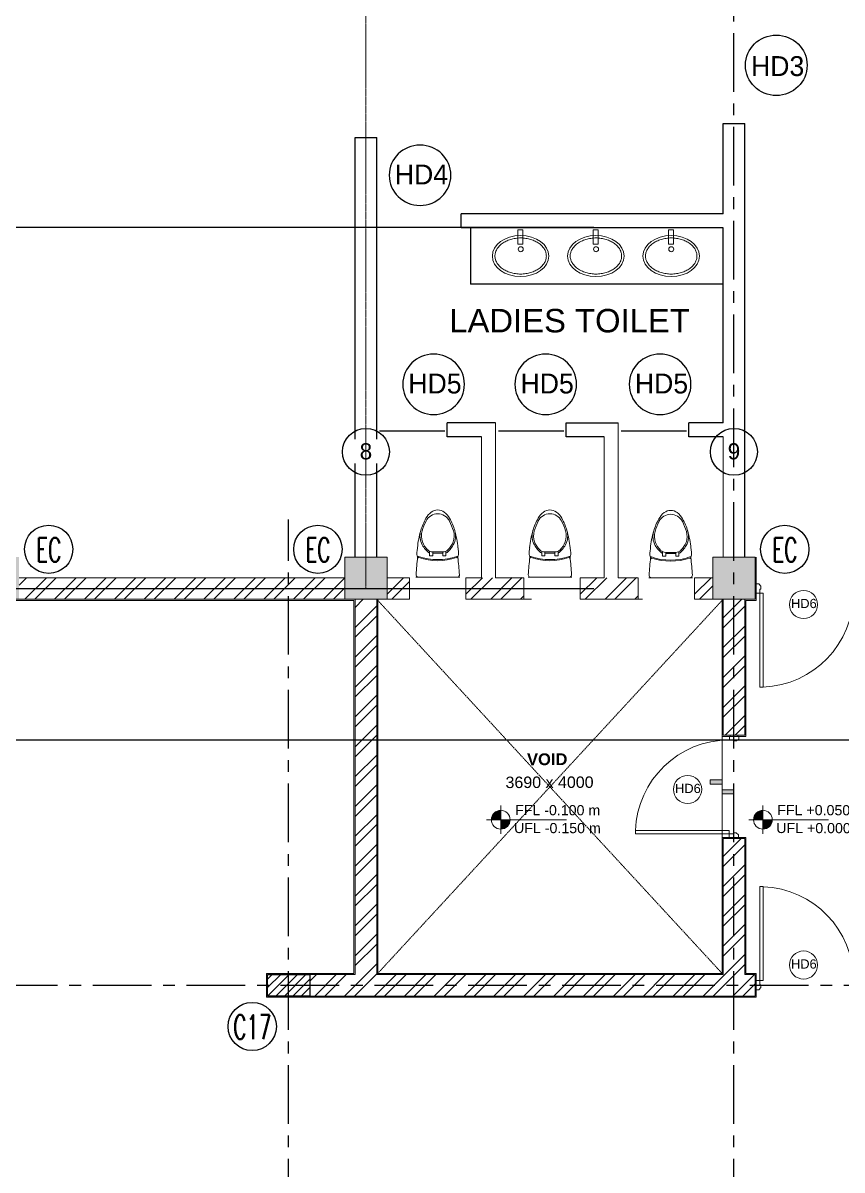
# Model space of a CAD drawing. Header units: millimetres. Extents: x 2659630 to 6742168, y -2425387 to -732288.
# Drawn here: x 2790807 to 2799532, y -1097139 to -1084912 of the extents above; entities that cross this region are included whole.
import ezdxf
from ezdxf.enums import TextEntityAlignment as Align

# ---------------------------------------------------------------- set-up
doc = ezdxf.new("R2010")
doc.units = ezdxf.units.MM
for name, pattern in [('CENTER', [2, 1.25, -0.25, 0.25, -0.25]), ('Grid Line', [22.225, 12.7, -3.175, 3.175, -3.175]), ('Overhead', [3.96875, 2.38125, -1.5875])]:
    doc.linetypes.add(name, pattern=pattern)
for name, color, linetype, lineweight in [('A-ANNO-DIMS', 211, 'Continuous', 9), ('A-ANNO-NOTE', 131, 'Continuous', 9), ('A-AREA-IDEN', 2, 'Continuous', 9), ('A-DETL-THIN', 151, 'Continuous', 18), ('A-DOOR', 31, 'Continuous', 18), ('A-DOOR-FRAM', 31, 'Continuous', 18), ('A-DOOR-IDEN', 31, 'Continuous', 9), ('A-FLOR', 192, 'Continuous', 18), ('A-FLOR-OVHD', 1, 'Overhead', 18), ('A-furniture', 37, 'Continuous', 0), ('A-GENM', 13, 'Continuous', 18), ('A-hatch', 253, 'Continuous', 0), ('A-PLASTER', 50, 'Continuous', 0), ('A-RCC', 2, 'Continuous', 0), ('A-WALL', 113, 'Continuous', 9), ('A-WALL-PATT', 111, 'Continuous', 0), ('G-ANNO-DIMS', 111, 'Continuous', 9), ('S-GRID', 1, 'Continuous', 9)]:
    doc.layers.add(name, color=color, linetype=linetype, lineweight=lineweight)
for name, color, linetype in [('A-LINE 08', 8, 'Continuous'), ('S-COLUMN', 1, 'Continuous'), ('S-COLUMN CIRCLE', 9, 'Continuous'), ('S-COLUMN HATCH', 8, 'Continuous'), ('S-COLUMN NO', 2, 'Continuous'), ('S-GRIDE LINE', 8, 'CENTER')]:
    doc.layers.add(name, color=color, linetype=linetype)
doc.layers.get('A-ANNO-DIMS').off()
doc.styles.add('Arial', font='arial.ttf', dxfattribs={"height": 123})
doc.styles.add('Arial_1', font='arial.ttf', dxfattribs={"height": 98.353293})
doc.styles.add('Arial_2', font='arial.ttf', dxfattribs={"height": 121.981135})
doc.styles.add('Arial_5', font='arial.ttf', dxfattribs={"height": 108.188623})
doc.styles.add('Arial_B', font='arialbd.ttf', dxfattribs={"height": 125.853552})
doc.styles.add('ROMANS', font='r.shx', dxfattribs={"width": 0.7})
doc.styles.add('style1', font='handlet.shx')
pattern_1 = [(45, (2608280.4, -1264690.88), (-159.09903, 159.09903), []), (45, (2608386.46, -1264690.88), (-159.09903, 159.09903), [])]

# ---------------------------------------------------------------- blocks, each defined once
blk = doc.blocks.new('ghfgh')
at = {"layer": 'A-furniture'}
for p, q in [((-3233828, 36910), (-3233828, 36856)), ((-3233673, 36910), (-3233828, 36910)), ((-3233828, 36856), (-3233673, 36856)), ((-3233673, 36856), (-3233673, 36910))]:
    blk.add_line(p, q, dxfattribs=at)
blk.add_circle((-3233620, 36887), 26.8, dxfattribs=at)
blk.add_ellipse((-3233547, 36886), major_axis=(0, 301), ratio=0.727273, dxfattribs=at)
for points in [[(-3233547, 37160), (-3233559, 37160), (-3233583, 37157), (-3233618, 37143), (-3233651, 37118), (-3233681, 37085), (-3233706, 37043), (-3233725, 36995), (-3233737, 36942), (-3233741, 36887), (-3233737, 36831), (-3233725, 36778), (-3233706, 36730), (-3233681, 36688), (-3233651, 36655), (-3233618, 36630), (-3233583, 36616), (-3233559, 36612), (-3233547, 36612)], [(-3233547, 36612), (-3233535, 36612), (-3233512, 36616), (-3233477, 36630), (-3233443, 36655), (-3233414, 36688), (-3233389, 36730), (-3233370, 36778), (-3233358, 36831), (-3233354, 36886), (-3233358, 36942), (-3233370, 36995), (-3233389, 37043), (-3233413, 37085), (-3233443, 37118), (-3233477, 37143), (-3233512, 37157), (-3233535, 37160), (-3233547, 37160)]]:
    blk.add_open_spline(points, degree=3, dxfattribs=at)
blk = doc.blocks.new('hjhgkhjjkhk')
at = {"layer": 'A-furniture', "linetype": 'ByBlock'}
for p, q in [((-3239410, 38907, -500), (-3238943, 38907, -500)), ((-3239263, 38679, -500), (-3239230, 38679, -500)), ((-3239263, 38630, -500), (-3239263, 38679, -500)), ((-3239230, 38679, -500), (-3239230, 38637, -500)), ((-3239123, 38651, -500), (-3239230, 38651, -500)), ((-3239123, 38679, -500), (-3239090, 38679, -500)), ((-3239123, 38637, -500), (-3239123, 38679, -500)), ((-3239090, 38679, -500), (-3239090, 38630, -500)), ((-3239231, 38637, -500), (-3239122, 38637, -500))]:
    blk.add_line(p, q, dxfattribs=at)
for centre, radius, start, end in [((-3239382, 38882, -500), 25.6, 103.2172, 184.3205), ((-3238971, 38882, -500), 25.6, 355.6795, 76.7816), ((-3234363, 39215, -500), 5055, 183.7972, 185.9339), ((-3243990, 39215, -500), 5055, 354.0661, 356.2028), ((-3239285, 38652, -500), 114, 159.1995, 186.5683), ((-3234351, 39220, -500), 5080, 186.5683, 187.0896), ((-3239383, 38693, -500), 7.92, 185.9341, 288.7781), ((-3239379, 38706, -500), 7.92, 185.267, 288.2867), ((-3239176, 38085, -500), 635, 71.2219, 108.7781), ((-3239176, 38092, -500), 639, 71.7134, 108.2867), ((-3239125, 38450, -500), 244, 124.5259, 152.5265), ((-3239228, 38450, -500), 244, 27.4735, 55.4741), ((-3238974, 38706, -500), 7.92, 251.7135, 354.733), ((-3238970, 38693, -500), 7.92, 251.2221, 354.0659), ((-3239068, 38652, -500), 114, 353.4317, 20.8005), ((-3244002, 39220, -500), 5080, 352.9104, 353.4317), ((-3238431, 38682, -500), 965, 185.2831, 196.4207), ((-3239160, 38466, -500), 206, 151.8794, 195.9425), ((-3239160, 38466, -500), 191, 160.1349, 195.9191), ((-3239125, 38450, -500), 229, 133.9968, 159.4423), ((-3239231, 38561, -500), 76.2, 90, 133.9968), ((-3239122, 38561, -500), 76.2, 46.0032, 90), ((-3239228, 38450, -500), 229, 20.5577, 46.0032), ((-3239193, 38466, -500), 191, 344.0809, 19.8651), ((-3239193, 38466, -500), 206, 344.0575, 28.1207), ((-3239921, 38682, -500), 965, 343.5793, 354.7169), ((-3238749, 38591, -500), 635, 196.5593, 209.3999), ((-3238749, 38591, -500), 620, 196.5666, 207.1313), ((-3239604, 38591, -500), 620, 332.8687, 343.4334), ((-3239604, 38591, -500), 635, 330.6001, 343.4407), ((-3239114, 38385, -500), 216, 209.3045, 232.3768), ((-3239176, 38371, -500), 140, 207.1313, 332.8687), ((-3239239, 38385, -500), 216, 307.6232, 330.6955), ((-3239176, 38301, -500), 111, 231.6356, 270), ((-3239176, 38301, -500), 111, 270, 308.3644)]:
    blk.add_arc(centre, radius, start, end, dxfattribs=at)
blk = doc.blocks.new('Grid - M_Grid Head - Circle_02-314212-GROUND FLOOR PLAN_01')
at = {"layer": 'A-LINE 08'}
blk.add_circle((0, 0), 5, dxfattribs=at)
blk = doc.blocks.new('Spot Elevations - M_Spot Elevation - Target Filled-23738-GROUND FLOOR PLAN-01')
at = {"layer": 'G-ANNO-DIMS'}
h = blk.add_hatch(color=256, dxfattribs=at)
edge = h.paths.add_edge_path(flags=0)
edge.add_line((0, 0), (-2, 0))
edge.add_arc((0, 0), 2, 90, 180, ccw=False)
edge.add_line((0, 2), (0, 0))
h = blk.add_hatch(color=256, dxfattribs=at)
edge = h.paths.add_edge_path(flags=0)
edge.add_line((0, 0), (2, 0))
edge.add_arc((0, 0), 2, 270, 360, ccw=False)
edge.add_line((0, -2), (0, 0))
for p, q in [((0, -3), (0, 3)), ((-3, 0), (14, 0))]:
    blk.add_line(p, q, dxfattribs=at)
blk.add_circle((0, 0), 2, dxfattribs=at)
blk = doc.blocks.new('tile drop symbol - tile drop symbol-5199723-GROUND FLOOR PLAN-01')
at = {"layer": 'A-ANNO-NOTE'}
h = blk.add_hatch(color=256, dxfattribs=at)
h.paths.add_polyline_path([(-0.61, 2.5), (-0.61, 0), (-1.47, 0), (-1.47, 2.5)], flags=0)
h.paths.add_polyline_path([(0.61, -2.5), (0.61, 0), (1.47, 0), (1.47, -2.5)], flags=0)
for p, q in [((-0.61, 2.5), (-1.47, 2.5)), ((-1.47, 2.5), (-1.47, 0)), ((-0.61, 0), (-0.61, 2.5)), ((-1.47, 0), (1.47, 0)), ((-1.47, 0), (-0.61, 0)), ((1.47, 0), (0.61, 0)), ((0.61, 0), (0.61, -2.5)), ((1.47, -2.5), (1.47, 0)), ((0.61, -2.5), (1.47, -2.5))]:
    blk.add_line(p, q, dxfattribs=at)
blk = doc.blocks.new('A$C2D2C472C')
at = {"layer": 'A-WALL-PATT'}
h = blk.add_hatch(dxfattribs=at)
h.set_pattern_fill('ANSI37', color=256, scale=600, style=0)
h.set_pattern_definition([(45, (-102930.5, -114895.04), (-53.03301, 53.03301), []), (135, (-102930.5, -114895.04), (-53.03301, -53.03301), [])])
edge = h.paths.add_edge_path()
edge.add_line((945, 1920), (945, 2190))
edge.add_arc((910, 2190), 35, 359.9997, 449.9997)
edge.add_line((910, 2225), (207, 2225))
edge.add_arc((206, 2190), 34.8, 89.6479, 180.3515)
edge.add_line((172, 2190), (172, 990))
edge.add_arc((206, 990), 34.9, 179.8778, 270.1222)
edge.add_line((207, 955), (480, 955))
edge.add_line((480, 955), (480, 840))
edge.add_line((480, 840), (207, 840))
edge.add_arc((206, 990), 150, 192.8759, 270.0054, ccw=False)
edge.add_line((60, 956), (60, 2190))
edge.add_arc((204, 2196), 144, 89.0594, 182.2702, ccw=False)
edge.add_arc((117, -14981489), 14983828, 89.9969678, 89.9996576, ccw=False)
edge.add_arc((910, 2190), 150, 45.0021, 89.9973, ccw=False)
edge.add_arc((910, 2190), 150, -0.0027, 45.0021, ccw=False)
edge.add_line((1060, 2190), (1060, 1920))
edge.add_line((1060, 1920), (945, 1920))
at = {"layer": 'A-DETL-THIN'}
for p, q in [((480, 1920), (480, 1470)), ((710, 1920), (480, 1920))]:
    blk.add_line(p, q, dxfattribs=at)
at = {"layer": 'A-FLOR-OVHD'}
blk.add_lwpolyline([(1060, 1920, 0.457355), (890, 2120), (450, 2120, 0.414214), (280, 1950), (280, 1010, 0.414214), (450, 840), (480, 840), (480, 1920), (1060, 1920)], format="xyb", close=True, dxfattribs=at)
at = {"layer": 'A-GENM'}
for centre, start, end in [((207, 2190, 0), 89.9997, 179.9997), ((207, 990, 0), 179.9997, 192.8569), ((207, 990, 0), 192.8569, 205.714), ((207, 990, 0), 205.714, 218.5711), ((207, 990, 0), 218.5711, 231.4283), ((207, 990, 0), 231.4283, 244.2854), ((207, 990, 0), 244.2854, 269.9997)]:
    blk.add_arc(centre, 170, start, end, dxfattribs=at)
at = {"layer": 'A-PLASTER'}
for p, q in [((910, 2360, 0), (207, 2360, 0)), ((37, 2190, 0), (37, 990, 0)), ((1080, 1920), (1080, 2190, 0)), ((207, 820, 0), (480, 820, 0))]:
    blk.add_line(p, q, dxfattribs=at)
for centre, start, end in [((207, 2190, 0), 90, 180), ((910, 2190, 0), 359.9997, 89.9997), ((207, 990, 0), 180, 192.8571), ((207, 990, 0), 192.8571, 205.7143), ((207, 990, 0), 205.7143, 218.5714), ((207, 990, 0), 218.5714, 231.4286), ((207, 990, 0), 231.4286, 244.2857), ((207, 990, 0), 244.2857, 270)]:
    blk.add_arc(centre, 170, start, end, dxfattribs=at)
at = {"layer": 'A-WALL'}
blk.add_lwpolyline([(945, 1920), (945, 2190, 0.414213), (910, 2225), (207, 2225, 0.417815), (172, 2190), (172, 990, 0.415463), (207, 955), (480, 955), (480, 840), (207, 840, -0.34985), (60, 956), (60, 2190, -0.430724), (207, 2340, -0.000012), (910, 2340, -0.198891), (1016, 2296, -0.198934), (1060, 2190), (1060, 1920)], format="xyb", close=True, dxfattribs=at)
blk = doc.blocks.new('M_Door Tag_Mahindra_2_0mm - M_Door Tag_Mahindra 2-1437518-GROUND FLOOR PLAN-01')
at = {"layer": 'A-DOOR-IDEN'}
blk.add_circle((0, 0), 3, dxfattribs=at)
blk = doc.blocks.new('A$C73F500AF')
at = {"layer": 'A-DOOR'}
blk.add_lwpolyline([(50, 1000), (85, 1000), (85, 0), (50, 0)], close=True, dxfattribs=at)
blk.add_arc((50, 1000), 1000, 272.0058, 0.0695, dxfattribs=at)
at = {"layer": 'A-DOOR-FRAM'}
for p, q in [((1060, 1101), (1040, 1076)), ((1088, 1101), (1060, 1101)), ((1088, 1091), (1088, 1101)), ((0, 1090), (12, 1090)), ((0, 1010), (0, 1090)), ((12, 1010), (0, 1010)), ((12, 1100), (40, 1100)), ((12, 1090), (12, 1100)), ((12, 1000), (12, 1010)), ((50, 1000), (12, 1000)), ((40, 1100), (60, 1075)), ((60, 1045), (50, 1045)), ((50, 1045), (50, 1000)), ((60, 1075), (60, 1045)), ((1040, 1076), (1040, 1046)), ((1040, 1046), (1050, 1046)), ((1050, 1046), (1050, 1001)), ((1050, 1001), (1088, 1001)), ((1100, 1091), (1088, 1091)), ((1088, 1001), (1088, 1011)), ((1088, 1011), (1100, 1011)), ((1100, 1011), (1100, 1091))]:
    blk.add_line(p, q, dxfattribs=at)

msp = doc.modelspace()

# ---------------------------------------------------------------- hatches: boundary and pattern name
at = {"layer": 'A-hatch', "true_color": 0x939598}
h = msp.add_hatch(color=252, dxfattribs=at)
h.dxf.hatch_style = 1
h.paths.add_polyline_path([(2794685.17, -1076354.8), (2794235.17, -1076354.798), (2794235.167, -1076804.794), (2794685.167, -1076804.796)])
h.paths.add_polyline_path([(2790765.17, -1076354.78), (2790315.17, -1076354.778), (2790315.167, -1076804.774), (2790765.167, -1076804.776)])
h.paths.add_polyline_path([(2786845.17, -1076354.76), (2786395.17, -1076354.757), (2786395.167, -1076804.753), (2786845.167, -1076804.755)])
h.paths.add_polyline_path([(2782925.17, -1076354.739), (2782475.17, -1076354.737), (2782475.167, -1076804.733), (2782925.167, -1076804.735)])
h.paths.add_polyline_path([(2779005.17, -1076354.719), (2778555.17, -1076354.716), (2778555.169, -1076584.716), (2779005.169, -1076584.719)])
h.paths.add_polyline_path([(2775085.17, -1076354.698), (2774635.17, -1076354.696), (2774635.169, -1076584.696), (2775085.169, -1076584.698)])
h.paths.add_polyline_path([(2771465.17, -1076354.679), (2771015.17, -1076354.677), (2771015.169, -1076584.677), (2771465.169, -1076584.679)])
h.paths.add_polyline_path([(2767955.17, -1076354.657), (2767505.17, -1076354.655), (2767505.17, -1076354.659), (2767735.165, -1076584.656), (2767955.169, -1076584.657)])
h.paths.add_polyline_path([(2767505.17, -1076354.659), (2767505.169, -1076584.655), (2767735.165, -1076584.656)])
h.paths.add_polyline_path([(2767735.15, -1080094.656), (2767505.15, -1080094.655), (2767505.148, -1080544.655), (2767735.148, -1080544.656)])
h.paths.add_polyline_path([(2767735.115, -1086864.652), (2767505.115, -1086864.65), (2767505.113, -1087314.65), (2767735.113, -1087314.652)])
h.paths.add_polyline_path([(2767955.094, -1090824.657), (2767735.094, -1090824.656), (2767505.093, -1091054.655), (2767505.093, -1091054.655), (2767955.093, -1091054.657)])
h.paths.add_polyline_path([(2767735.094, -1090824.656), (2767505.094, -1090824.655), (2767505.093, -1091054.655)])
h.paths.add_polyline_path([(2771465.094, -1090824.675), (2771015.094, -1090824.673), (2771015.093, -1091054.673), (2771465.093, -1091054.675)])
h.paths.add_polyline_path([(2775085.094, -1090824.694), (2774635.094, -1090824.692), (2774635.093, -1091054.692), (2775085.093, -1091054.694)])
h.paths.add_polyline_path([(2782925.096, -1090604.735), (2782475.096, -1090604.733), (2782475.093, -1091054.734), (2782925.093, -1091054.736)])
h.paths.add_polyline_path([(2786845.096, -1090604.755), (2786395.096, -1090604.753), (2786395.093, -1091054.753), (2786845.093, -1091054.756)])
h.paths.add_polyline_path([(2790765.096, -1090604.776), (2790315.096, -1090604.774), (2790315.093, -1091054.774), (2790765.093, -1091054.776)])
h.paths.add_polyline_path([(2794685.096, -1090604.796), (2794235.096, -1090604.794), (2794235.093, -1091054.794), (2794685.093, -1091054.796)])
h.paths.add_polyline_path([(2778980.115, -1086889.71), (2778580.115, -1086889.708), (2778580.113, -1087289.708), (2778980.113, -1087289.71)])
h.paths.add_polyline_path([(2778980.139, -1080144.715), (2778580.139, -1080144.712), (2778580.137, -1080544.712), (2778980.137, -1080544.715)])
h.paths.add_polyline_path([(2774975.15, -1080094.694), (2774745.15, -1080094.692), (2774745.148, -1080544.692), (2774975.148, -1080544.694)])
h.paths.add_polyline_path([(2774975.114, -1087092.774), (2774975.015, -1087092.774), (2774975.09, -1087058.406), (2774974.978, -1087006.624), (2774975.114, -1087006.624), (2774975.115, -1086864.69), (2774745.115, -1086864.688), (2774745.113, -1087314.688), (2774975.113, -1087314.69)])
h.paths.add_polyline_path([(2771355.15, -1080204.679), (2771245.146, -1080094.674), (2771125.15, -1080094.673), (2771125.148, -1080544.673), (2771355.148, -1080544.675)])
h.paths.add_polyline_path([(2771355.15, -1080094.675), (2771245.146, -1080094.674), (2771355.15, -1080204.679)], flags=17)
h = msp.add_hatch(color=252, dxfattribs=at)
h.dxf.hatch_style = 1
h.paths.add_polyline_path([(2806420.126, -1086889.854), (2806020.126, -1086889.851), (2806020.124, -1087289.851), (2806420.124, -1087289.854)])
h.paths.add_polyline_path([(2810340.115, -1086889.874), (2809940.115, -1086889.872), (2809940.113, -1087289.872), (2810340.113, -1087289.874)])
h.paths.add_polyline_path([(2814285.114, -1086974.894), (2813835.114, -1086974.892), (2813835.113, -1087204.892), (2814285.113, -1087204.895)])
h.paths.add_polyline_path([(2817306.376, -1086946.175), (2817306.374, -1087314.91), (2817536.374, -1087314.912), (2817536.375, -1087176.177)])
h.paths.add_polyline_path([(2817536.376, -1086864.912), (2817306.376, -1086864.91), (2817306.376, -1086946.175), (2817536.375, -1087176.177)])
h.paths.add_polyline_path([(2821415.115, -1086864.932), (2821185.115, -1086864.931), (2821185.113, -1087314.931), (2821415.113, -1087314.932)])
h.paths.add_polyline_path([(2821415.096, -1090604.94), (2821185.096, -1090604.939), (2821185.094, -1090824.935), (2821415.093, -1091054.936)])
h.paths.add_polyline_path([(2821185.099, -1090824.939), (2821185.094, -1090824.939), (2821185.093, -1091054.939), (2821415.093, -1091054.94), (2821415.093, -1091054.936)])
h.paths.add_polyline_path([(2817646.356, -1090824.92), (2817196.356, -1090824.918), (2817196.354, -1091054.918), (2817646.354, -1091054.92)])
h.paths.add_polyline_path([(2814285.094, -1090824.899), (2813835.094, -1090824.896), (2813835.093, -1091054.896), (2814285.093, -1091054.899)])
h.paths.add_polyline_path([(2810365.094, -1090824.878), (2809915.094, -1090824.876), (2809915.093, -1091054.876), (2810365.093, -1091054.878)])
h.paths.add_polyline_path([(2806445.094, -1090824.858), (2805995.094, -1090824.855), (2805995.093, -1091054.855), (2806445.093, -1091054.858)])
h.paths.add_polyline_path([(2802525.095, -1090604.841), (2802075.095, -1090604.839), (2802075.093, -1091054.835), (2802525.093, -1091054.837)])
h.paths.add_polyline_path([(2817536.394, -1083484.911), (2817306.394, -1083484.91), (2817306.391, -1083934.91), (2817536.391, -1083934.911)])
h.paths.add_polyline_path([(2821415.132, -1083589.936), (2820965.132, -1083589.933), (2820965.131, -1083819.933), (2821415.131, -1083819.936)])
h.paths.add_polyline_path([(2821415.15, -1080094.936), (2821185.15, -1080094.935), (2821185.148, -1080544.935), (2821415.148, -1080544.936)])
h.paths.add_polyline_path([(2817536.411, -1080233.659), (2817306.41, -1080463.657), (2817306.409, -1080544.914), (2817536.409, -1080544.916)])
h.paths.add_polyline_path([(2817536.411, -1080233.659), (2817536.411, -1080094.916), (2817306.411, -1080094.914), (2817306.41, -1080463.657)])
h.paths.add_polyline_path([(2814175.15, -1080094.898), (2813945.15, -1080094.897), (2813945.148, -1080544.897), (2814175.148, -1080544.898)])
h.paths.add_polyline_path([(2810340.15, -1080144.878), (2809940.15, -1080144.876), (2809940.148, -1080544.876), (2810340.148, -1080544.878)])
h.paths.add_polyline_path([(2806420.161, -1080144.858), (2806020.161, -1080144.856), (2806020.159, -1080544.856), (2806420.159, -1080544.858)])
h.paths.add_polyline_path([(2798605.17, -1076354.821), (2798155.17, -1076354.819), (2798155.167, -1076804.814), (2798605.167, -1076804.817)])
h.paths.add_polyline_path([(2802525.17, -1076354.841), (2802075.17, -1076354.839), (2802075.167, -1076804.835), (2802525.167, -1076804.837)])
h.paths.add_polyline_path([(2806445.17, -1076354.862), (2805995.17, -1076354.859), (2805995.169, -1076584.859), (2806445.169, -1076584.862)])
h.paths.add_polyline_path([(2810365.17, -1076354.882), (2809915.17, -1076354.88), (2809915.169, -1076584.88), (2810365.169, -1076584.882)])
h.paths.add_polyline_path([(2814285.17, -1076354.903), (2813835.17, -1076354.9), (2813835.169, -1076584.9), (2814285.169, -1076584.903)])
h.paths.add_polyline_path([(2817646.431, -1076354.916), (2817196.431, -1076354.914), (2817196.43, -1076584.914), (2817646.43, -1076584.916)])
h.paths.add_polyline_path([(2821415.17, -1076354.94), (2821185.169, -1076584.939), (2821185.168, -1076804.935), (2821415.168, -1076804.936)])
h.paths.add_polyline_path([(2821415.17, -1076354.94), (2821415.17, -1076354.936), (2821185.17, -1076354.935), (2821185.169, -1076584.939)])
h.paths.add_polyline_path([(2798605.096, -1090604.817), (2798155.096, -1090604.814), (2798155.093, -1091054.815), (2798605.093, -1091054.817)])
at = {"layer": 'A-WALL-PATT'}
h = msp.add_hatch(dxfattribs=at)
h.set_pattern_fill('ANSI32', color=256, scale=600, angle=360, style=0)
h.set_pattern_definition(pattern_1)
h.paths.add_polyline_path([(2794235.094, -1090824.78), (2790765.094, -1090824.762), (2790765.093, -1091054.759), (2790766.064, -1091054.759), (2794235.093, -1091054.944)])
h = msp.add_hatch(dxfattribs=at)
h.set_pattern_fill('ANSI32', color=256, scale=600, angle=360, style=0)
h.set_pattern_definition([(45, (2620040.4, -1264690.94), (-159.09903, 159.09903), []), (45, (2620146.46, -1264690.94), (-159.09903, 159.09903), [])])
h.paths.add_polyline_path([(2794925.172, -1091054.89), (2794925.172, -1090824.812), (2794685.094, -1090824.817), (2794685.093, -1091054.896)])
h = msp.add_hatch(dxfattribs=at)
h.set_pattern_fill('ANSI32', color=256, scale=600, angle=360, style=0)
h.set_pattern_definition([(45, (2620880.47, -1264690.97), (-159.09903, 159.09903), []), (45, (2620986.54, -1264690.97), (-159.09903, 159.09903), [])])
h.paths.add_polyline_path([(2796142.672, -1091054.704), (2796142.672, -1090824.626), (2795525.174, -1090824.842), (2795525.173, -1091054.921)])
h = msp.add_hatch(dxfattribs=at)
h.set_pattern_fill('ANSI32', color=256, scale=600, angle=360, style=0)
h.set_pattern_definition([(45, (2622097.97, -1264690.98), (-159.09903, 159.09903), []), (45, (2622204.04, -1264690.98), (-159.09903, 159.09903), [])])
h.paths.add_polyline_path([(2797360.172, -1091054.717), (2797360.172, -1090824.639), (2796742.674, -1090824.855), (2796742.673, -1091054.934)])
h = msp.add_hatch(dxfattribs=at)
h.set_pattern_fill('ANSI32', color=256, scale=600, angle=360, style=0)
h.set_pattern_definition([(45, (2623315.47, -1264690.98), (-159.09903, 159.09903), []), (45, (2623421.54, -1264690.98), (-159.09903, 159.09903), [])])
h.paths.add_polyline_path([(2798155.093, -1091054.866), (2798155.094, -1090824.787), (2797960.176, -1090824.855), (2797960.174, -1091054.934)])
h = msp.add_hatch(dxfattribs=at)
h.set_pattern_fill('ANSI32', color=256, scale=600, angle=360, style=0)
h.set_pattern_definition(pattern_1)
h.paths.add_polyline_path([(2794575.162, -1091054.795), (2794587.162, -1091054.795), (2794587.162, -1091054.796), (2794575.162, -1091054.796), (2794575.21, -1095054.507), (2798264.928, -1095054.507), (2798264.997, -1093604.587), (2798495.135, -1093604.587), (2798495.067, -1095054.507), (2798605.093, -1095054.507), (2798605.093, -1095284.507), (2793861.781, -1095284.508), (2793861.781, -1095054.506), (2793861.781, -1095054.505), (2794345.071, -1095054.507), (2794345.024, -1091054.795), (2794575.162, -1091054.796), (2794575.162, -1091054.795), (2794345.024, -1091054.795), (2794345.024, -1091054.95), (2794345.071, -1091054.95)])
h = msp.add_hatch(dxfattribs=at)
h.set_pattern_fill('ANSI32', color=256, scale=600, angle=360, style=0)
h.set_pattern_definition(pattern_1)
h.paths.add_polyline_path([(2798494.936, -1091054.816), (2798265.09, -1091054.816), (2798265.088, -1091054.818), (2798265.087, -1092504.774), (2798494.935, -1092504.774)])
at = {"layer": 'S-COLUMN HATCH', "true_color": 0x939598}
h = msp.add_hatch(dxfattribs=at)
h.set_pattern_fill('ANSI31', color=252, scale=20, angle=180)
h.set_pattern_definition([(225, (-864930.01, -235749.32), (44.9012806, -44.9012806), [])])
h.paths.add_polyline_path([(2793411.783, -1095284.466), (2793861.78, -1095284.468), (2793861.781, -1095054.505), (2793411.784, -1095054.503)])

# ---------------------------------------------------------------- linework, layer by layer
at = {"layer": 'A-FLOR'}
msp.add_line((2798252.997, -1093592.587), (2798252.997, -1092516.774), dxfattribs=at)
at = {"layer": 'A-FLOR-OVHD'}
for p, q in [((2794575.21, -1095054.741), (2798265.088, -1091054.818)), ((2794575.23, -1091054.796), (2798264.928, -1095054.616))]:
    msp.add_line(p, q, dxfattribs=at)
at = {"layer": 'A-LINE 08'}
for p, q in [((2798265.109, -1086944.775), (2798265.114, -1085982.292)), ((2798265.123, -1085982.292), (2798495.123, -1085982.293)), ((2798495.09, -1090604.822), (2798495.114, -1085982.292)), ((2794345.233, -1090604.8), (2794345.201, -1086132.245)), ((2794345.202, -1086132.245), (2794575.202, -1086132.244)), ((2794575.232, -1090604.799), (2794575.2, -1086132.244)), ((2798265.213, -1086944.775), (2795475.213, -1086944.789)), ((2795475.214, -1087094.789), (2795475.213, -1086944.789)), ((2764551.487, -1087089.665), (2796888.623, -1087089.665)), ((2798265.214, -1087094.775), (2795475.214, -1087094.789)), ((2795575.214, -1087094.789), (2795575.217, -1087694.789)), ((2798265.098, -1089174.776), (2798265.109, -1087094.775)), ((2798265.217, -1087694.775), (2795575.217, -1087694.789)), ((2795841.846, -1089174.778), (2795325.225, -1089174.78)), ((2795325.226, -1089324.794), (2795325.225, -1089174.78)), ((2796591.963, -1089324.772), (2796591.962, -1089174.773)), ((2796591.962, -1089174.774), (2797148.467, -1089174.783)), ((2798265.225, -1089174.776), (2797898.594, -1089174.778)), ((2797898.594, -1089324.777), (2797898.594, -1089174.777)), ((2795300.332, -1089263.854), (2794605.225, -1089263.736)), ((2796567.069, -1089263.847), (2795871.962, -1089263.729)), ((2797873.69, -1089263.841), (2797178.583, -1089263.723)), ((2795691.847, -1089324.781), (2795325.226, -1089324.783)), ((2796998.467, -1089324.786), (2796591.963, -1089324.777)), ((2798265.226, -1089324.78), (2797898.595, -1089324.781)), ((2764551.487, -1090939.665), (2796888.623, -1090939.665)), ((2766005.085, -1092554.647), (2822915.085, -1092554.944))]:
    msp.add_line(p, q, dxfattribs=at)
for centre in [(2794460.17, -1089483.076), (2798380.17, -1089483.076)]:
    msp.add_circle(centre, 250, dxfattribs=at)
msp.add_ellipse((2798830.821, -1085363.283), major_axis=(328.606, 0), ratio=0.979539632, start_param=-6.283185307, end_param=0, dxfattribs=at)
at = {"layer": 'A-LINE 08', "extrusion": (0, 0, -1)}
for centre in [(2795036.827, -1086535.307), (2795180.791, -1088763.679), (2796375.776, -1088763.679), (2797593.776, -1088763.679)]:
    msp.add_ellipse(centre, major_axis=(328.606, 0), ratio=0.979539632, start_param=-6.283185307, end_param=0, dxfattribs=at)
at = {"layer": 'A-PLASTER'}
for p, q in [((2794333.024, -1091066.95), (2785873.803, -1091066.722)), ((2794333.071, -1095042.507), (2794333.024, -1091066.95)), ((2794587.162, -1091054.796), (2794587.21, -1095042.507)), ((2798252.929, -1095042.507), (2798252.997, -1093592.587)), ((2798252.997, -1093592.587), (2798507.136, -1093592.587)), ((2798507.136, -1093592.587), (2798507.067, -1095042.507)), ((2793399.782, -1095042.507), (2794333.071, -1095042.507)), ((2793399.782, -1095042.507), (2793399.782, -1095296.507)), ((2794587.21, -1095042.507), (2798252.929, -1095042.507)), ((2798507.067, -1095042.507), (2798617.093, -1095042.507)), ((2798617.093, -1095042.507), (2798617.093, -1095296.507)), ((2793399.782, -1095296.507, 0), (2798617.093, -1095296.507))]:
    msp.add_line(p, q, dxfattribs=at)
msp.add_lwpolyline([(2798617.096, -1090604.817), (2798617.093, -1091066.817), (2798506.936, -1091066.816), (2798506.935, -1092516.774), (2798253.087, -1092516.774), (2798253.088, -1091054.815)], dxfattribs=at)
at = {"layer": 'A-RCC'}
for p, q in [((2794235.096, -1090604.794), (2794235.093, -1091054.794)), ((2794235.096, -1090604.794), (2794235.093, -1091054.888)), ((2794685.096, -1090604.796), (2794235.096, -1090604.794)), ((2794685.096, -1090604.796), (2794235.096, -1090604.794)), ((2794685.093, -1091054.796), (2794685.096, -1090604.796)), ((2794685.093, -1091054.796), (2794685.096, -1090604.796)), ((2798155.096, -1090604.814), (2798155.093, -1091054.815)), ((2798605.096, -1090604.817), (2798155.096, -1090604.814)), ((2798605.093, -1091054.817), (2798605.096, -1090604.817)), ((2794235.093, -1091054.794), (2794685.093, -1091054.796)), ((2794235.093, -1091054.794), (2794685.093, -1091054.796)), ((2798155.093, -1091054.815), (2798605.093, -1091054.817))]:
    msp.add_line(p, q, dxfattribs=at)
at = {"layer": 'A-WALL'}
for p, q in [((2795841.854, -1090824.804), (2795841.846, -1089174.776)), ((2797148.475, -1090824.817), (2797148.467, -1089174.781)), ((2795691.854, -1090824.803), (2795691.847, -1089324.777)), ((2796998.475, -1090824.816), (2796998.467, -1089324.782)), ((2790765.094, -1090824.762), (2794235.094, -1090824.78)), ((2794925.172, -1090824.824), (2794685.094, -1090824.797)), ((2794925.172, -1090824.824), (2794925.172, -1091054.811)), ((2795691.854, -1090824.803), (2795525.172, -1090824.802)), ((2795525.172, -1090824.821), (2795525.172, -1091054.808)), ((2796142.672, -1090824.818), (2795841.854, -1090824.804)), ((2796142.672, -1090824.818), (2796142.672, -1091054.805)), ((2796742.672, -1090824.817), (2796998.475, -1090824.816)), ((2796742.672, -1090824.817), (2796742.672, -1091054.808)), ((2797148.475, -1090824.817), (2797360.172, -1090824.818)), ((2797360.173, -1090824.824), (2797360.173, -1091054.812)), ((2798155.094, -1090824.816), (2797960.172, -1090824.815)), ((2797960.173, -1090824.824), (2797960.173, -1091054.815)), ((2794345.071, -1091054.95), (2786845.093, -1091054.748)), ((2794925.173, -1091054.799), (2794685.093, -1091054.798)), ((2796142.673, -1091054.805), (2795525.173, -1091054.802)), ((2797360.173, -1091054.812), (2796742.672, -1091054.808)), ((2798265.088, -1091054.81), (2797960.173, -1091054.812)), ((2798265.087, -1092504.774), (2798265.088, -1091054.81)), ((2798265.088, -1091054.816), (2798494.936, -1091054.816)), ((2798494.936, -1091054.816), (2798494.935, -1092504.774)), ((2798494.935, -1092504.774), (2798265.087, -1092504.774)), ((2798264.928, -1095054.616), (2798264.997, -1093604.587)), ((2798264.997, -1093604.587), (2798495.135, -1093604.587)), ((2798495.135, -1093604.587), (2798495.067, -1095054.762)), ((2793411.782, -1095054.507), (2794345.071, -1095054.507)), ((2793411.782, -1095054.507), (2793411.782, -1095284.507)), ((2794575.21, -1095054.507), (2798264.928, -1095054.507)), ((2798495.067, -1095054.507), (2798605.093, -1095054.507)), ((2798605.093, -1095054.507), (2798605.093, -1095284.507)), ((2793411.782, -1095284.507), (2798605.093, -1095284.507))]:
    msp.add_line(p, q, dxfattribs=at)
at = {"layer": 'A-WALL', "color": 1}
for p, q in [((2798265.09, -1090604.816), (2798265.097, -1089324.78)), ((2796225.088, -1091054.806), (2795775.093, -1091054.803)), ((2796825.088, -1091054.809), (2797405.093, -1091054.812)), ((2793411.783, -1095284.483), (2793411.782, -1095054.484))]:
    msp.add_line(p, q, dxfattribs=at)
at = {"layer": 'A-WALL'}
msp.add_lwpolyline([(2794345.071, -1095054.741), (2794345.024, -1091054.795), (2794575.162, -1091054.795), (2794575.21, -1095054.741)], dxfattribs=at)
at = {"layer": 'S-COLUMN', "color": 1}
msp.add_lwpolyline([(2793411.783, -1095054.505), (2793861.781, -1095054.505), (2793861.781, -1095284.507), (2793411.783, -1095284.507)], close=True, dxfattribs=at)
at = {"layer": 'S-COLUMN CIRCLE'}
for centre in [(2791080.834, -1090522.436), (2793948.606, -1090522.436), (2798921.688, -1090522.436), (2793248.719, -1095608.918)]:
    msp.add_circle(centre, 257.143, dxfattribs=at)
at = {"layer": 'S-GRIDE LINE', "ltscale": 500}
for p, q in [((2798380.17, -1112645.233), (2798380.17, -1072989.822)), ((2793636.779, -1112645.233), (2793636.779, -1090205.213)), ((2771550.544, -1095169.507), (2803425.775, -1095169.507))]:
    msp.add_line(p, q, dxfattribs=at)

# ---------------------------------------------------------------- block references
at = {"layer": 'A-ANNO-DIMS', "xscale": -1}
msp.add_blockref('A$C2D2C472C', (2802230.17, -1096974.487), dxfattribs=at)
at = {"layer": 'A-ANNO-DIMS'}
msp.add_blockref('A$C73F500AF', (2798604.877, -1091990.994), dxfattribs=at)
at = {"layer": 'A-ANNO-DIMS', "xscale": -1}
for p, rotation in [((2797330.17, -1093604.679), 270), ((2798604.939, -1094118.169), 180)]:
    msp.add_blockref('A$C73F500AF', p, dxfattribs=dict(at, rotation=rotation))
at = {"layer": 'A-ANNO-NOTE', "xscale": -50.00000000000021, "yscale": 50.00000000000003, "zscale": 50.00000000000003, "rotation": 270.0277463560238}
msp.add_blockref('tile drop symbol - tile drop symbol-5199723-GROUND FLOOR PLAN-01', (2798252.997, -1093054.68), dxfattribs=at)
at = {"layer": 'A-DOOR-IDEN', "xscale": -49.99999999999997, "yscale": 49.99999999999998, "zscale": 49.99999999999998, "rotation": 328.2684126260899}
for p in [(2799121.369, -1091110.931), (2797886.523, -1093082.277), (2799121.369, -1094953.543)]:
    msp.add_blockref('M_Door Tag_Mahindra_2_0mm - M_Door Tag_Mahindra 2-1437518-GROUND FLOOR PLAN-01', p, dxfattribs=at)
at = {"layer": 'A-LINE 08', "rotation": 270.0002988291289}
for p in [(2759238.815, -4320943.649), (2760040.824, -4320943.644), (2760842.833, -4320943.644)]:
    msp.add_blockref('ghfgh', p, dxfattribs=at)
at = {"layer": 'A-LINE 08', "xscale": 49.99999999999998, "yscale": 49.99999999999998, "zscale": 49.99999999999998}
msp.add_blockref('Grid - M_Grid Head - Circle_02-314212-GROUND FLOOR PLAN_01', (2794460.17, -1089483.076), dxfattribs=at)
at = {"layer": 'A-WALL', "rotation": 180.0002988291295}
for p in [(-443951.454, -1051929.581), (-442756.533, -1051929.575), (-441469.916, -1051934.6)]:
    msp.add_blockref('hjhgkhjjkhk', p, dxfattribs=at)
at = {"layer": 'G-ANNO-DIMS', "xscale": 49.99999999999999, "yscale": 49.99999999999999, "zscale": 49.99999999999999, "rotation": 359.8685894492955}
for p in [(2795896.098, -1093404.557), (2798689.011, -1093404.557)]:
    msp.add_blockref('Spot Elevations - M_Spot Elevation - Target Filled-23738-GROUND FLOOR PLAN-01', p, dxfattribs=at)

# ---------------------------------------------------------------- texts
at = {"layer": 'A-AREA-IDEN', "attachment_point": 2, "rotation": 0.1314106, "line_spacing_factor": 0.938532}
for s, insert, char_height, width, style in [('VOID', (2796390.851, -1092697.287), 125.8536, 1345.94379, 'Arial_B'), ('3690 x 4000', (2796415.728, -1092944.368), 121.98114, 1119.1875, 'Arial_2')]:
    msp.add_mtext(s, dxfattribs=dict(at, insert=insert, char_height=char_height, width=width, style=style))
at = {"layer": 'A-DOOR-IDEN', "char_height": 98.3533, "width": 208.8, "attachment_point": 2, "rotation": 0.1314106, "line_spacing_factor": 0.938532, "style": 'Arial_1'}
for insert in [(2799124.369, -1091050.68), (2797889.523, -1093022.026), (2799124.369, -1094893.292)]:
    msp.add_mtext('HD6', dxfattribs=dict(at, insert=insert))
at = {"layer": 'A-LINE 08', "style": 'Arial'}
for s, p in [('8', (2794393.657, -1089563.789)), ('9', (2798313.539, -1089563.789))]:
    msp.add_text(s, height=172.118, dxfattribs=at).set_placement(p)
at = {"layer": 'A-LINE 08', "insert": (2797909.86, -1088213.643), "char_height": 250, "width": 3336.61166, "attachment_point": 9, "style": 'Arial'}
msp.add_mtext('LADIES TOILET', dxfattribs=at)
at = {"layer": 'A-LINE 08', "style": 'style1'}
for tag, p in [('HD3', (2798845.395, -1085477.803)), ('HD4', (2795051.401, -1086632.934)), ('HD5', (2795195.365, -1088861.305)), ('HD5', (2796390.35, -1088861.305)), ('HD5', (2797608.35, -1088861.305))]:
    msp.add_attdef(tag, text='W', height=212.147, dxfattribs=at).set_placement(p, align=Align.CENTER)
at = {"layer": 'G-ANNO-DIMS', "char_height": 108.18862, "attachment_point": 1, "rotation": 359.8685894, "line_spacing_factor": 0.938532, "style": 'Arial_5'}
for s, insert, width in [('FFL -0.100 m', (2796048.823, -1093247.549), 1020.32652), ('FFL +0.050 m', (2798841.735, -1093247.549), 1020.32652), ('UFL -0.150 m', (2796038.04, -1093438.687), 1040.12588), ('UFL +0.000 m', (2798830.952, -1093438.687), 1040.12588)]:
    msp.add_mtext(s, dxfattribs=dict(at, insert=insert, width=width))
at = {"layer": 'S-COLUMN NO', "style": 'ROMANS', "width": 0.6}
for s, p in [('EC', (2791082.203, -1090527.966, 0)), ('EC', (2793949.975, -1090527.966, 0)), ('EC', (2798923.056, -1090527.966, 0)), ('C17', (2793250.087, -1095614.449, 0))]:
    msp.add_text(s, height=257.1429, dxfattribs=at).set_placement(p, align=Align.MIDDLE_CENTER)

# ---------------------------------------------------------------- next in the draw order: texts
at = {"layer": 'A-LINE 08', "insert": (2794460.109, -1089391.671), "char_height": 172.118, "width": 159.59215, "attachment_point": 2, "line_spacing_factor": 0.938532, "style": 'Arial_2', "bg_fill": 3, "box_fill_scale": 1.25, "bg_fill_color": 0, "bg_fill_transparency": 0}
msp.add_mtext('8', dxfattribs=at)

# ---------------------------------------------------------------- next in the draw order: linework, layer by layer
at = {"layer": 'S-GRID', "linetype": 'Grid Line'}
msp.add_line((2794460.17, -1090939.665), (2794460.17, -1072989.822), dxfattribs=at)

doc.saveas('drawing.dxf')
